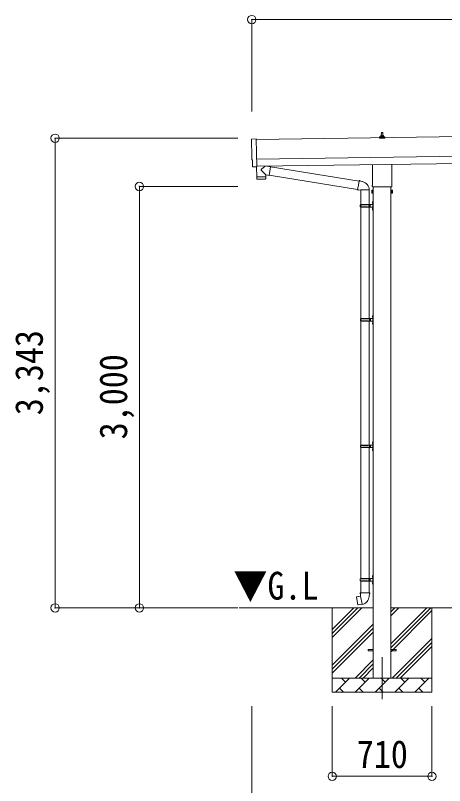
# Model space of a CAD drawing. Units: millimetres at full size, sheet at 1:60. Extents: x -16864 to 16864, y -11640 to 11640.
# Drawn here: x -664 to 2391, y -8526 to -3044 of the extents above; entities that cross this region are included whole.
import ezdxf
from ezdxf.enums import TextEntityAlignment as Align

# ---------------------------------------------------------------- set-up
doc = ezdxf.new("R2010")
doc.units = ezdxf.units.MM
doc.header["$LTSCALE"] = 60
doc.header["$PDMODE"] = 32
doc.header["$PDSIZE"] = 60
doc.linetypes.add('CHAIN1', pattern=[8, 5, -1, 1, -1])
for name, color, linetype, lineweight in [('0-1_Defpoints', 7, 'CHAIN1', 9), ('0-2_TEXT1', 4, 'Continuous', 9), ('0-3_SHAPE', 7, 'Continuous', 9), ('0-7_PARTS2', 7, 'Continuous', 9), ('0-8_TABLE1', 6, 'Continuous', 9), ('0-9_DIM1', 7, 'Continuous', 9)]:
    doc.layers.add(name, color=color, linetype=linetype, lineweight=lineweight)
doc.styles.add('ＭＳ ゴシック', font='')
doc.styles.get('ＭＳ ゴシック').set_extended_font_data('MS Gothic')

msp = doc.modelspace()

# ---------------------------------------------------------------- linework, layer by layer
at = {"layer": '0-1_Defpoints'}
msp.add_line((1946.57, -7611.46), (1946.57, -7960.46), dxfattribs=at)
at = {"layer": '0-2_TEXT1'}
for p, q in [((6586.63, -3848.76), (1051.17, -3927.84)), ((1940.87, -3902.2), (1941.6, -3878.67)), ((1942.6, -3877.7), (1951.15, -3877.7)), ((1952.15, -3878.67), (1952.87, -3902.2)), ((1928.62, -3917.7), (1928.62, -3909.98)), ((1965.12, -3917.7), (1928.62, -3917.7)), ((1929.01, -3909.2), (1964.74, -3909.2)), ((1929.39, -3909.01), (1936.11, -3907.38)), ((1936.49, -3907.2), (1957.26, -3907.2)), ((1936.87, -3906.41), (1936.87, -3902.2)), ((1937.87, -3902.2), (1955.87, -3902.2)), ((1956.87, -3906.41), (1956.87, -3902.2)), ((1964.36, -3909.01), (1957.64, -3907.38)), ((1965.12, -3917.7), (1965.12, -3909.98)), ((1053.17, -4067.83), (6588.63, -3988.75)), ((1053.88, -4117.82), (6589.35, -4038.74)), ((1878.27, -4251.68), (1878.27, -4106.04)), ((2014.87, -4104.09), (2014.87, -4251.68)), ((1034.31, -4121.87), (1027.38, -4121.61)), ((1876.57, -4260.46), (1876.57, -4254.96)), ((2014.5, -4263.96), (1878.63, -4263.96)), ((1884.07, -4263.96), (1884.07, -7761.46)), ((2009.07, -7761.46), (2009.07, -4263.96)), ((2016.57, -4254.96), (2016.57, -4260.46)), ((1872.57, -4289.96), (1873.33, -4288.64)), ((1872.57, -4289.96), (1872.57, -4306.96)), ((1872.57, -4306.96), (1873.33, -4308.27)), ((1879.57, -4293.55), (1873.33, -4293.55)), ((1879.57, -4303.36), (1873.33, -4303.36)), ((1879.57, -4308.27), (1873.33, -4308.27)), ((1882.07, -4307.66), (1879.57, -4307.66)), ((2011.07, -4307.66), (2013.57, -4307.66)), ((2013.57, -4293.55), (2019.81, -4293.55)), ((2013.57, -4303.36), (2019.81, -4303.36)), ((2013.57, -4308.27), (2019.81, -4308.27)), ((2020.57, -4289.96), (2019.81, -4288.64)), ((2020.57, -4306.96), (2019.81, -4308.27)), ((2020.57, -4289.96), (2020.57, -4306.96)), ((1846.57, -7556.96), (1884.07, -7556.96)), ((1846.57, -7565.96), (1846.57, -7556.96)), ((1846.57, -7556.96), (1884.07, -7556.96)), ((1846.57, -7565.96), (1846.57, -7556.96)), ((1846.57, -7565.96), (1884.07, -7565.96)), ((1846.57, -7565.96), (1884.07, -7565.96)), ((2009.07, -7556.96), (2046.57, -7556.96)), ((2009.07, -7556.96), (2046.57, -7556.96)), ((2009.07, -7565.96), (2046.57, -7565.96)), ((2009.07, -7565.96), (2046.57, -7565.96)), ((2046.57, -7565.96), (2046.57, -7556.96)), ((2046.57, -7565.96), (2046.57, -7556.96))]:
    msp.add_line(p, q, dxfattribs=at)
for points in [[(1019.55, -3924.86), (1051.1, -3922.75), (1053.92, -4120.59)], [(1024.5, -4118.66), (1023.83, -4071.63), (1023.23, -4071.64)], [(1035.05, -4121.58), (1035.7, -4120.94), (1053.94, -4121.59)], [(1879.57, -4308.27), (1879.57, -4288.64), (1873.33, -4288.64)], [(1879.57, -4307.66), (1879.57, -4289.26), (1882.07, -4289.26)], [(2013.57, -4307.66), (2013.57, -4289.26), (2011.07, -4289.26)], [(2013.57, -4308.27), (2013.57, -4288.64), (2019.81, -4288.64)]]:
    msp.add_lwpolyline(points, dxfattribs=at)
for points in [[(1882.07, -4308.96), (1882.07, -4287.96), (1884.07, -4287.96), (1884.07, -4308.96)], [(2011.07, -4308.96), (2011.07, -4287.96), (2009.07, -4287.96), (2009.07, -4308.96)]]:
    msp.add_lwpolyline(points, close=True, dxfattribs=at)
for centre, radius, start, end in [((1942.6, -3878.7), 1, 90, 178.60509), ((1951.15, -3878.7), 1, 1.39491, 90), ((1929.62, -3909.98), 1, 103.62699, 180), ((1935.87, -3906.41), 1, 283.62699, 0), ((1940.96, -3902.83), 4.13, 90, 171.17633), ((1937.87, -3903.2), 1, 90, 180), ((1950.21, -3902.2), 4.83, 133.60282, 180), ((1943.54, -3902.2), 4.83, 0, 46.39718), ((1952.79, -3902.83), 4.13, 8.82367, 90), ((1955.87, -3903.2), 1, 0, 90), ((1957.87, -3906.41), 1, 180, 256.37301), ((1964.12, -3909.98), 1, 0, 76.37301), ((1880.57, -4254.96), 4, 125.09963, 180), ((1880.57, -4260.46), 4, 180, 194.47751), ((1880.57, -4260.46), 4, 194.47751, 241.04498), ((2012.57, -4260.46), 4, 298.95502, 345.52249), ((2012.57, -4254.96), 4, 0, 54.90037), ((2012.57, -4260.46), 4, 345.52249, 0), ((1876.91, -4291.09), 4.34, 145.61575, 214.38425), ((1888.81, -4298.46), 16.24, 162.41205, 197.58795), ((1876.91, -4305.82), 4.34, 145.61575, 214.38425), ((2016.22, -4291.09), 4.34, 325.61575, 34.38425), ((2004.33, -4298.46), 16.24, 342.41205, 17.58795), ((2016.22, -4305.82), 4.34, 325.61575, 34.38425)]:
    msp.add_arc(centre, radius, start, end, dxfattribs=at)
for centre, major_axis, ratio, start_param, end_param in [((1019.75, -3927.85), (-3, -0.04), 0.99863, 4.7647489, 6.2979817), ((-3744.62, -4066.34), (4762.89, 68.04), 0.99863, 6.2686928, 6.2979817), ((1023.17, -4067.24), (-4.41, -0.06), 0.99863, 6.2686928, 7.8539816), ((1027.5, -4118.6), (-2.15, -2.1), 0.9974, 5.5252311, 7.0411395), ((1034.35, -4120.87), (-0.717, -0.7), 0.9974, 0.7579542, 1.5707963)]:
    msp.add_ellipse(centre, major_axis=major_axis, ratio=ratio, start_param=start_param, end_param=end_param, dxfattribs=at)
at = {"layer": '0-3_SHAPE'}
for p, q in [((1884.07, -7261.46), (930.12, -7261.46)), ((1591.57, -7261.46), (1591.57, -7861.46)), ((1591.57, -7414.94), (1745.05, -7261.46)), ((1591.57, -7443.22), (1773.33, -7261.46)), ((1591.57, -7471.51), (1801.62, -7261.46)), ((3884.07, -7261.46), (2009.07, -7261.46)), ((2009.07, -7290.28), (2037.89, -7261.46)), ((2009.07, -7318.57), (2066.18, -7261.46)), ((2009.07, -7516.55), (2264.17, -7261.46)), ((2009.07, -7544.84), (2291.57, -7262.34)), ((2009.07, -7573.12), (2301.57, -7280.62)), ((2301.57, -7261.46), (2301.57, -7861.46)), ((1591.57, -7669.5), (1884.07, -7377)), ((1591.57, -7697.78), (1884.07, -7405.28)), ((1591.57, -7726.07), (1884.07, -7433.57)), ((2018.72, -7761.46), (2301.57, -7478.61)), ((2047.01, -7761.46), (2301.57, -7506.9)), ((2075.29, -7761.46), (2301.57, -7535.18)), ((1754.17, -7761.46), (1884.07, -7631.55)), ((1782.45, -7761.46), (1884.07, -7659.84)), ((1810.73, -7761.46), (1884.07, -7688.12)), ((1591.57, -7761.46), (2301.57, -7761.46)), ((1613.72, -7861.46), (1713.72, -7761.46)), ((1685.17, -7790.01), (1656.62, -7761.46)), ((1755.14, -7861.46), (1855.14, -7761.46)), ((1826.59, -7790.01), (1798.04, -7761.46)), ((1896.57, -7861.46), (1996.57, -7761.46)), ((1968.01, -7790.01), (1939.46, -7761.46)), ((2037.99, -7861.46), (2137.99, -7761.46)), ((2109.43, -7790.01), (2080.88, -7761.46)), ((2179.41, -7861.46), (2279.41, -7761.46)), ((2250.86, -7790.01), (2222.3, -7761.46)), ((1642.28, -7832.9), (1670.83, -7861.46)), ((1783.7, -7832.9), (1812.25, -7861.46)), ((1925.12, -7832.9), (1953.67, -7861.46)), ((2066.54, -7832.9), (2095.09, -7861.46)), ((2207.96, -7832.9), (2236.52, -7861.46)), ((2301.57, -7861.46), (1591.57, -7861.46))]:
    msp.add_line(p, q, dxfattribs=at)
at = {"layer": '0-8_TABLE1'}
for p, q in [((1018.57, -3073.82), (1018.57, -3728.15)), ((12877.57, -3073.82), (1018.57, -3073.82)), ((-381.43, -3918.16), (919.26, -3918.16)), ((-381.43, -3918.16), (-381.43, -7261.46)), ((218.57, -4261.46), (919.26, -4261.46)), ((218.57, -4261.46), (218.57, -7261.46)), ((-381.43, -7261.46), (919.26, -7261.46)), ((1018.26, -9162.46), (1018.26, -7960.46)), ((1591.57, -8460.46), (1591.57, -7960.46)), ((2301.57, -8460.46), (2301.57, -7960.46)), ((1591.57, -8460.46), (2301.57, -8460.46))]:
    msp.add_line(p, q, dxfattribs=at)
for p in [(1018.57, -3073.82), (-381.43, -3918.16), (218.57, -4261.46), (-381.43, -7261.46), (218.57, -7261.46), (1591.57, -8460.46), (2301.57, -8460.46)]:
    msp.add_point(p, dxfattribs=at)
at = {"layer": '0-9_DIM1'}
for p, q in [((1053.92, -4120.59), (1053.94, -4121.59)), ((1118.38, -4179.89), (1087.5, -4146.78)), ((1115.33, -4116.94), (1087.68, -4139.45)), ((1152.95, -4120.95), (1127.11, -4116.77)), ((1152.95, -4120.95), (1142.79, -4183.83)), ((1152.65, -4122.78), (1783, -4223.14)), ((1054.57, -4193.82), (1054.98, -4206.87)), ((1115.56, -4208.95), (1058.03, -4209.77)), ((1059.05, -4192.75), (1059.09, -4193.75)), ((1114.05, -4191.97), (1114.04, -4192.97)), ((1118.38, -4179.89), (1142.79, -4183.83)), ((1118.38, -4179.89), (1118.55, -4191.9)), ((1143.08, -4182.01), (1772.58, -4282.23)), ((1783.32, -4221.32), (1777.79, -4252.69)), ((1783.32, -4221.32), (1784.47, -4219.34)), ((1784.47, -4219.34), (1788.03, -4219.97)), ((1788.03, -4219.97), (1788.44, -4222.32)), ((1772.26, -4284.05), (1777.79, -4252.69)), ((1802.96, -4225.14), (1804.64, -4226.77)), ((1804.64, -4226.77), (1806.76, -4227.22)), ((1772.26, -4284.05), (1772.66, -4286.31)), ((1772.26, -4284.05), (1777.41, -4284.87)), ((1772.66, -4286.31), (1776.22, -4286.93)), ((1776.22, -4286.93), (1777.41, -4284.87)), ((1777.41, -4284.87), (1792.02, -4287.18)), ((1792.02, -4287.18), (1794.22, -4286.2)), ((1854.52, -4286.59), (1793.34, -4286.59)), ((1794.07, -4286.59), (1794.07, -4390.59)), ((1854.07, -4286.59), (1854.07, -4390.59)), ((1877.76, -4373.45), (1879.81, -4374.44)), ((1879.03, -4371.44), (1879.67, -4371.44)), ((1879.03, -4371.44), (1879.03, -4379.74)), ((1879.03, -4379.74), (1879.67, -4379.74)), ((1879.67, -4371.44), (1879.67, -4379.74)), ((1879.67, -4371.44), (1880.07, -4371.84)), ((1879.67, -4379.74), (1880.07, -4379.34)), ((1879.81, -4374.44), (1880.42, -4375.59)), ((1880.07, -4367.59), (1883.07, -4366.09)), ((1880.07, -4367.59), (1880.07, -4399.59)), ((1880.07, -4371.84), (1880.07, -4379.34)), ((1883.07, -4366.09), (1883.07, -4399.59)), ((1883.07, -4366.09), (1884.07, -4366.09)), ((1884.07, -4366.09), (1884.07, -4399.59)), ((1791.07, -4392.59), (1841.4, -4392.59)), ((1791.07, -4406.59), (1841.4, -4406.59)), ((1792.07, -4390.59), (1878.07, -4390.59)), ((1792.07, -4390.59), (1792.07, -4392.59)), ((1792.07, -4408.59), (1792.07, -4406.59)), ((1792.07, -4408.59), (1878.07, -4408.59)), ((1794.07, -4390.38), (1794.07, -6102.46)), ((1851.07, -4390.59), (1851.07, -4395.09)), ((1851.07, -4395.09), (1853.07, -4395.09)), ((1851.07, -4408.59), (1851.07, -4404.09)), ((1851.07, -4404.09), (1853.07, -4404.09)), ((1853.07, -4395.09), (1853.07, -4399.59)), ((1853.07, -4404.09), (1853.07, -4399.59)), ((1854.07, -4390.38), (1854.07, -6102.46)), ((1859.07, -4390.59), (1859.07, -4399.59)), ((1859.07, -4395.09), (1862.07, -4395.09)), ((1859.07, -4408.59), (1859.07, -4399.59)), ((1859.07, -4404.09), (1862.07, -4404.09)), ((1862.07, -4395.09), (1862.07, -4399.59)), ((1862.07, -4404.09), (1862.07, -4399.59)), ((1877.76, -4421.45), (1879.81, -4422.44)), ((1879.03, -4419.44), (1879.67, -4419.44)), ((1879.03, -4419.44), (1879.03, -4427.74)), ((1879.03, -4427.74), (1879.67, -4427.74)), ((1879.67, -4419.44), (1879.67, -4427.74)), ((1879.67, -4419.44), (1880.07, -4419.84)), ((1879.67, -4427.74), (1880.07, -4427.34)), ((1879.81, -4422.44), (1880.42, -4423.59)), ((1880.07, -4431.59), (1880.07, -4399.59)), ((1880.07, -4419.84), (1880.07, -4427.34)), ((1880.07, -4431.59), (1883.07, -4433.09)), ((1883.07, -4433.09), (1883.07, -4399.59)), ((1883.07, -4433.09), (1884.07, -4433.09)), ((1884.07, -4433.09), (1884.07, -4399.59)), ((1793.57, -5204.46), (1843.9, -5204.46)), ((1794.57, -5202.46), (1794.57, -5204.46)), ((1794.57, -5202.46), (1878.07, -5202.46)), ((1853.57, -5202.46), (1853.57, -5206.96)), ((1853.57, -5206.96), (1855.57, -5206.96)), ((1855.57, -5206.96), (1855.57, -5211.46)), ((1861.57, -5202.46), (1861.57, -5211.46)), ((1861.57, -5206.96), (1864.57, -5206.96)), ((1864.57, -5206.96), (1864.57, -5211.46)), ((1877.76, -5185.31), (1879.81, -5186.31)), ((1879.03, -5183.31), (1879.67, -5183.31)), ((1879.03, -5183.31), (1879.03, -5191.61)), ((1879.03, -5191.61), (1879.67, -5191.61)), ((1879.67, -5183.31), (1879.67, -5191.61)), ((1879.67, -5183.31), (1880.07, -5183.71)), ((1879.67, -5191.61), (1880.07, -5191.21)), ((1879.81, -5186.31), (1880.42, -5187.46)), ((1880.07, -5179.46), (1883.07, -5177.96)), ((1880.07, -5179.46), (1880.07, -5211.46)), ((1880.07, -5183.71), (1880.07, -5191.21)), ((1883.07, -5177.96), (1883.07, -5211.46)), ((1883.07, -5177.96), (1884.07, -5177.96)), ((1884.07, -5177.96), (1884.07, -5211.46)), ((1793.57, -5218.46), (1843.9, -5218.46)), ((1794.57, -5220.46), (1794.57, -5218.46)), ((1794.57, -5220.46), (1878.07, -5220.46)), ((1853.57, -5220.46), (1853.57, -5215.96)), ((1853.57, -5215.96), (1855.57, -5215.96)), ((1855.57, -5215.96), (1855.57, -5211.46)), ((1861.57, -5220.46), (1861.57, -5211.46)), ((1861.57, -5215.96), (1864.57, -5215.96)), ((1864.57, -5215.96), (1864.57, -5211.46)), ((1877.76, -5233.31), (1879.81, -5234.31)), ((1879.03, -5231.31), (1879.67, -5231.31)), ((1879.03, -5231.31), (1879.03, -5239.61)), ((1879.03, -5239.61), (1879.67, -5239.61)), ((1879.67, -5231.31), (1879.67, -5239.61)), ((1879.67, -5231.31), (1880.07, -5231.71)), ((1879.67, -5239.61), (1880.07, -5239.21)), ((1879.81, -5234.31), (1880.42, -5235.46)), ((1880.07, -5243.46), (1880.07, -5211.46)), ((1880.07, -5231.71), (1880.07, -5239.21)), ((1880.07, -5243.46), (1883.07, -5244.96)), ((1883.07, -5244.96), (1883.07, -5211.46)), ((1883.07, -5244.96), (1884.07, -5244.96)), ((1884.07, -5244.96), (1884.07, -5211.46)), ((1877.76, -6085.31), (1879.81, -6086.31)), ((1879.03, -6083.31), (1879.67, -6083.31)), ((1879.03, -6083.31), (1879.03, -6091.61)), ((1879.67, -6083.31), (1879.67, -6091.61)), ((1879.67, -6083.31), (1880.07, -6083.71)), ((1880.07, -6079.46), (1883.07, -6077.96)), ((1880.07, -6079.46), (1880.07, -6111.46)), ((1880.07, -6083.71), (1880.07, -6091.21)), ((1883.07, -6077.96), (1883.07, -6111.46)), ((1883.07, -6077.96), (1884.07, -6077.96)), ((1884.07, -6077.96), (1884.07, -6111.46)), ((1793.57, -6104.46), (1843.9, -6104.46)), ((1793.57, -6118.46), (1843.9, -6118.46)), ((1794.07, -6120.45), (1794.07, -7052.46)), ((1794.57, -6102.46), (1794.57, -6104.46)), ((1794.57, -6102.46), (1878.07, -6102.46)), ((1794.57, -6120.46), (1794.57, -6118.46)), ((1794.57, -6120.46), (1878.07, -6120.46)), ((1853.57, -6102.46), (1853.57, -6106.96)), ((1853.57, -6106.96), (1855.57, -6106.96)), ((1853.57, -6120.46), (1853.57, -6115.96)), ((1853.57, -6115.96), (1855.57, -6115.96)), ((1854.07, -6120.45), (1854.07, -7052.46)), ((1855.57, -6106.96), (1855.57, -6111.46)), ((1855.57, -6115.96), (1855.57, -6111.46)), ((1861.57, -6102.46), (1861.57, -6111.46)), ((1861.57, -6106.96), (1864.57, -6106.96)), ((1861.57, -6120.46), (1861.57, -6111.46)), ((1861.57, -6115.96), (1864.57, -6115.96)), ((1864.57, -6106.96), (1864.57, -6111.46)), ((1864.57, -6115.96), (1864.57, -6111.46)), ((1877.76, -6133.31), (1879.81, -6134.31)), ((1879.03, -6091.61), (1879.67, -6091.61)), ((1879.03, -6131.31), (1879.67, -6131.31)), ((1879.03, -6131.31), (1879.03, -6139.61)), ((1879.03, -6139.61), (1879.67, -6139.61)), ((1879.67, -6091.61), (1880.07, -6091.21)), ((1879.67, -6131.31), (1879.67, -6139.61)), ((1879.67, -6131.31), (1880.07, -6131.71)), ((1879.67, -6139.61), (1880.07, -6139.21)), ((1879.81, -6086.31), (1880.42, -6087.46)), ((1879.81, -6134.31), (1880.42, -6135.46)), ((1880.07, -6143.46), (1880.07, -6111.46)), ((1880.07, -6131.71), (1880.07, -6139.21)), ((1883.07, -6144.96), (1883.07, -6111.46)), ((1884.07, -6144.96), (1884.07, -6111.46)), ((1880.07, -6143.46), (1883.07, -6144.96)), ((1883.07, -6144.96), (1884.07, -6144.96)), ((1791.07, -7054.46), (1841.4, -7054.46)), ((1791.07, -7068.46), (1841.4, -7068.46)), ((1792.07, -7052.46), (1878.07, -7052.46)), ((1792.07, -7052.46), (1792.07, -7054.46)), ((1792.07, -7070.46), (1792.07, -7068.46)), ((1792.07, -7070.46), (1878.07, -7070.46)), ((1794.07, -7070.46), (1794.07, -7155.38)), ((1851.07, -7052.46), (1851.07, -7056.96)), ((1851.07, -7056.96), (1853.07, -7056.96)), ((1851.07, -7070.46), (1851.07, -7065.96)), ((1851.07, -7065.96), (1853.07, -7065.96)), ((1853.07, -7056.96), (1853.07, -7061.46)), ((1853.07, -7065.96), (1853.07, -7061.46)), ((1854.07, -7070.46), (1854.07, -7155.38)), ((1859.07, -7052.46), (1859.07, -7061.46)), ((1859.07, -7056.96), (1862.07, -7056.96)), ((1859.07, -7070.46), (1859.07, -7061.46)), ((1859.07, -7065.96), (1862.07, -7065.96)), ((1862.07, -7056.96), (1862.07, -7061.46)), ((1862.07, -7065.96), (1862.07, -7061.46)), ((1877.76, -7035.31), (1879.81, -7036.31)), ((1879.03, -7033.31), (1879.67, -7033.31)), ((1879.03, -7033.31), (1879.03, -7041.61)), ((1879.03, -7041.61), (1879.67, -7041.61)), ((1879.67, -7033.31), (1879.67, -7041.61)), ((1879.67, -7033.31), (1880.07, -7033.71)), ((1879.67, -7041.61), (1880.07, -7041.21)), ((1879.81, -7036.31), (1880.42, -7037.46)), ((1880.07, -7029.46), (1883.07, -7027.96)), ((1880.07, -7029.46), (1880.07, -7061.46)), ((1880.07, -7033.71), (1880.07, -7041.21)), ((1880.07, -7093.46), (1880.07, -7061.46)), ((1883.07, -7027.96), (1883.07, -7061.46)), ((1883.07, -7027.96), (1884.07, -7027.96)), ((1883.07, -7094.96), (1883.07, -7061.46)), ((1884.07, -7027.96), (1884.07, -7061.46)), ((1884.07, -7094.96), (1884.07, -7061.46)), ((1877.76, -7083.31), (1879.81, -7084.31)), ((1879.03, -7081.31), (1879.67, -7081.31)), ((1879.03, -7081.31), (1879.03, -7089.61)), ((1879.03, -7089.61), (1879.67, -7089.61)), ((1879.67, -7081.31), (1879.67, -7089.61)), ((1879.67, -7081.31), (1880.07, -7081.71)), ((1879.67, -7089.61), (1880.07, -7089.21)), ((1879.81, -7084.31), (1880.42, -7085.46)), ((1880.07, -7081.71), (1880.07, -7089.21)), ((1880.07, -7093.46), (1883.07, -7094.96)), ((1883.07, -7094.96), (1884.07, -7094.96)), ((1793.47, -7178.59), (1765.61, -7183.84)), ((1778.35, -7181.23), (1778.14, -7181.47)), ((1792.22, -7155.38), (1790.07, -7156.17)), ((1790.07, -7156.17), (1790.07, -7159.78)), ((1790.07, -7159.78), (1792.31, -7160.6)), ((1792.22, -7155.38), (1824.07, -7155.38)), ((1792.22, -7155.38), (1792.31, -7160.6)), ((1792.31, -7160.6), (1792.57, -7175.38)), ((1792.57, -7175.38), (1793.92, -7177.38)), ((1803.83, -7235.88), (1793.7, -7178.41)), ((1793.72, -7177.59), (1793.72, -7178.29)), ((1793.92, -7177.38), (1793.88, -7177.39)), ((1855.92, -7155.38), (1824.07, -7155.38)), ((1854.25, -7177.33), (1854.18, -7179.49)), ((1855.57, -7175.38), (1854.25, -7177.33)), ((1858.07, -7159.78), (1855.83, -7160.6)), ((1855.92, -7155.38), (1858.07, -7156.17)), ((1858.07, -7156.17), (1858.07, -7159.78)), ((1765.61, -7183.84), (1764.8, -7185)), ((1764.8, -7185), (1774.42, -7239.56)), ((1804.13, -7236.64), (1803.89, -7235.98)), ((1788.44, -7238.47), (1788.16, -7238.32))]:
    msp.add_line(p, q, dxfattribs=at)
for points in [[(1053.54, -4121.58), (1054.55, -4192.82), (1118.55, -4191.9)], [(1118.52, -4205.96), (1118.56, -4192.9), (1054.57, -4193.82)], [(1783.32, -4221.32), (1788.44, -4222.32), (1802.96, -4225.14)], [(1877.76, -4377.74), (1879.81, -4376.74), (1880.42, -4375.59)], [(1877.76, -4425.74), (1879.81, -4424.74), (1880.42, -4423.59)], [(1877.76, -5189.6), (1879.81, -5188.61), (1880.42, -5187.46)], [(1877.76, -5237.6), (1879.81, -5236.61), (1880.42, -5235.46)], [(1877.76, -6089.6), (1879.81, -6088.61), (1880.42, -6087.46)], [(1877.76, -6137.6), (1879.81, -6136.61), (1880.42, -6135.46)], [(1877.76, -7039.6), (1879.81, -7038.61), (1880.42, -7037.46)], [(1877.76, -7087.6), (1879.81, -7086.61), (1880.42, -7085.46)], [(1780.59, -7181.01), (1780.31, -7180.86), (1778.35, -7181.23)], [(1855.92, -7155.38), (1855.83, -7160.6), (1855.57, -7175.38)], [(1803.56, -7235.79), (1775.58, -7240.39), (1774.42, -7239.56)], [(1790.63, -7237.91), (1790.42, -7238.15), (1788.44, -7238.47)]]:
    msp.add_lwpolyline(points, dxfattribs=at)
for centre, radius, start, end in [((1090.99, -4143.2), 5, 131.47396, 225.79244), ((1057.98, -4206.77), 3, 181.81845, 270.86677), ((1115.52, -4205.95), 3, 270.81845, 359.81845), ((1794.22, -4286.2), 60.3, 359.62495, 78), ((1883.36, -4375.59), 6, 136.21765, 223.78235), ((1839.82, -4399.59), 49.25, 171.82876, 180.00002), ((1839.82, -4399.59), 49.25, 180.00002, 188.17127), ((1841.4, -4390.59), 2, 270, 359.99998), ((1841.4, -4408.59), 2, 0.00005, 90.00004), ((1883.36, -4423.59), 6, 136.21765, 223.78235), ((1878.07, -4388.59), 2, 270, 359.99998), ((1878.07, -4410.59), 2, 0.00005, 90.00004), ((1842.32, -5211.46), 49.25, 171.82876, 180.00002), ((1843.9, -5202.46), 2, 270, 359.99998), ((1883.36, -5187.46), 6, 136.21765, 223.78235), ((1878.07, -5200.46), 2, 270, 359.99998), ((1842.32, -5211.46), 49.25, 180.00002, 188.17127), ((1843.9, -5220.46), 2, 0.00005, 90.00004), ((1883.36, -5235.46), 6, 136.21765, 223.78235), ((1878.07, -5222.46), 2, 0.00005, 90.00004), ((1883.36, -6087.46), 6, 136.21765, 223.78235), ((1842.32, -6111.46), 49.25, 171.82876, 180.00002), ((1842.32, -6111.46), 49.25, 180.00002, 188.17127), ((1843.9, -6102.46), 2, 270, 359.99998), ((1843.9, -6120.46), 2, 0.00005, 90.00004), ((1883.36, -6135.46), 6, 136.21765, 223.78235), ((1878.07, -6100.46), 2, 270, 359.99998), ((1878.07, -6122.46), 2, 0.00005, 90.00004), ((1839.82, -7061.46), 49.25, 171.82876, 180.00002), ((1839.82, -7061.46), 49.25, 180.00002, 188.17127), ((1841.4, -7052.46), 2, 270, 359.99998), ((1841.4, -7070.46), 2, 0.00005, 90.00004), ((1883.36, -7037.46), 6, 136.21765, 223.78235), ((1878.07, -7050.46), 2, 270, 359.99998), ((1878.07, -7072.46), 2, 0.00005, 90.00004), ((1883.36, -7085.46), 6, 136.21765, 223.78235), ((1793.42, -7178.29), 0.3, 280.66842, 0), ((1793.92, -7177.59), 0.2, 100, 180), ((1793.92, -7177.38), 60.3, 279.96938, 358), ((1803.61, -7236.08), 0.3, 20, 99.33158), ((1804.32, -7236.58), 0.2, 200, 279.96938)]:
    msp.add_arc(centre, radius, start, end, dxfattribs=at)

# ---------------------------------------------------------------- texts
at = {"layer": '0-7_PARTS2', "style": 'ＭＳ ゴシック', "width": 0.9}
msp.add_text('▼G.L', height=197.9, dxfattribs=at).set_placement((887.4, -7261.74), align=Align.BOTTOM_LEFT)
at = {"layer": '0-8_TABLE1', "color": 7, "style": 'ＭＳ ゴシック', "width": 0.9}
for s, p in [('3,343', (-408.93, -5889.81)), ('3,000', (191.07, -6061.46))]:
    msp.add_text(s, height=197.9, rotation=90, dxfattribs=at).set_placement(p, align=Align.BOTTOM_LEFT)
msp.add_text('710', height=197.9, dxfattribs=at).set_placement((1766.57, -8460.46), align=Align.BOTTOM_LEFT)

doc.saveas('drawing.dxf')
